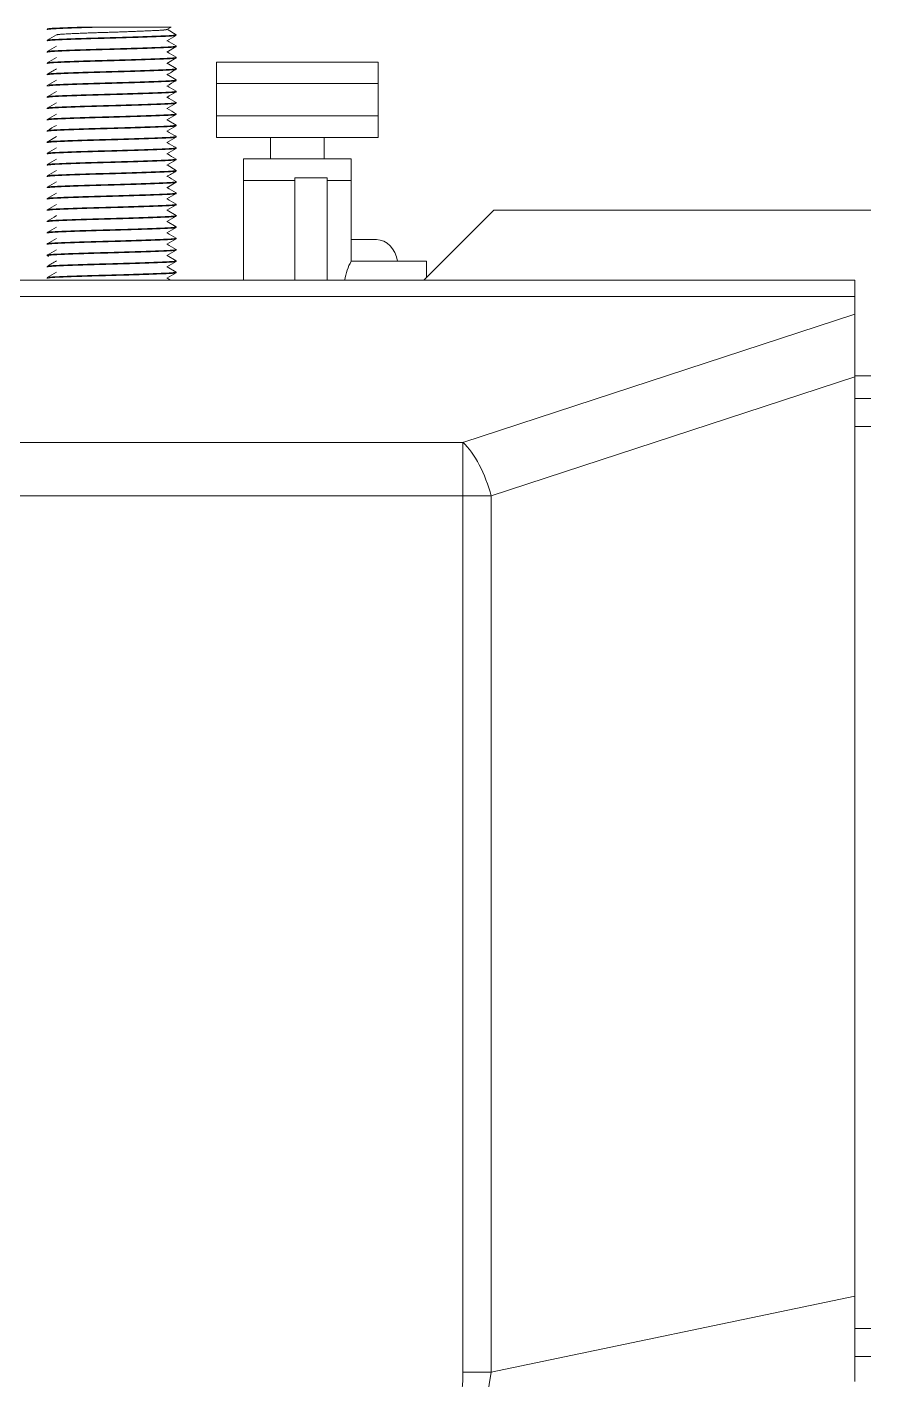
# Model space of a CAD drawing. Header units: millimetres. Extents: x 113490 to 142599, y -20467 to 115.
# Drawn here: x 131814.4 to 131892.8, y -6241.9 to -6116.2 of the extents above; entities that cross this region are included whole.
import ezdxf

# ---------------------------------------------------------------- set-up
doc = ezdxf.new("R2010")
doc.units = ezdxf.units.MM
doc.layers.add('DV1_0', color=7, linetype='Continuous')

msp = doc.modelspace()

# ---------------------------------------------------------------- linework, layer by layer
at = {"layer": 'DV1_0', "color": 7, "linetype": 'Continuous', "lineweight": 15}
for p, q in [((131819.71, -6116.18), (131821.48, -6116.18)), ((131827.77, -6116.18), (131821.48, -6116.18)), ((131827.39, -6116.4), (131827.77, -6116.18)), ((131828.26, -6116.89), (131827.4, -6116.39)), ((131816.26, -6117.42), (131816.26, -6117.47)), ((131827.39, -6117.45), (131828.26, -6116.95)), ((131828.26, -6118), (131828.26, -6117.95)), ((131817.13, -6117.96), (131816.26, -6118.46)), ((131816.26, -6118.47), (131816.26, -6118.52)), ((131827.39, -6118.5), (131828.26, -6118)), ((131827.39, -6119.55), (131828.26, -6119.05)), ((131828.26, -6119.05), (131828.26, -6119)), ((131816.26, -6119.52), (131816.26, -6119.57)), ((131828.26, -6120.04), (131827.4, -6119.54)), ((131828.26, -6120.1), (131828.26, -6120.05)), ((131847, -6119.43), (131832, -6119.43)), ((131832, -6119.43), (131832, -6124.43)), ((131847, -6124.43), (131847, -6119.43)), ((131816.26, -6120.57), (131816.26, -6120.62)), ((131816.26, -6121.62), (131816.26, -6121.67)), ((131828.26, -6121.09), (131827.4, -6120.59)), ((131828.26, -6121.15), (131828.26, -6121.1)), ((131847, -6121.43), (131832, -6121.43)), ((131832, -6121.43), (131832, -6126.43)), ((131847, -6126.43), (131847, -6121.43)), ((131817.13, -6122.16), (131816.26, -6122.66)), ((131816.26, -6122.67), (131816.26, -6122.72)), ((131828.26, -6122.2), (131828.26, -6122.15)), ((131816.26, -6123.72), (131816.26, -6123.77)), ((131828.26, -6123.25), (131828.26, -6123.2)), ((131816.26, -6124.77), (131816.26, -6124.82)), ((131827.39, -6124.8), (131828.26, -6124.3)), ((131827.39, -6125.85), (131828.26, -6125.35)), ((131828.26, -6125.29), (131827.4, -6124.79)), ((131828.26, -6124.3), (131828.26, -6124.25)), ((131828.26, -6125.35), (131828.26, -6125.3)), ((131847, -6124.43), (131832, -6124.43)), ((131816.26, -6125.82), (131816.26, -6125.87)), ((131817.13, -6126.36), (131816.26, -6126.86)), ((131828.26, -6126.4), (131828.26, -6126.35)), ((131847, -6126.43), (131832, -6126.43)), ((131837, -6126.43), (131837, -6128.43)), ((131837, -6126.43), (131837, -6128.43)), ((131842, -6128.43), (131842, -6126.43)), ((131842, -6128.43), (131842, -6126.43)), ((131816.26, -6126.87), (131816.26, -6126.92)), ((131817.13, -6127.41), (131816.26, -6127.91)), ((131816.26, -6127.92), (131816.26, -6127.97)), ((131828.26, -6127.45), (131828.26, -6127.4)), ((131816.26, -6128.97), (131816.26, -6129.02)), ((131828.26, -6129.49), (131827.4, -6128.99)), ((131828.26, -6128.5), (131828.26, -6128.45)), ((131844.5, -6128.43), (131834.5, -6128.43)), ((131834.5, -6128.43), (131834.5, -6139.68)), ((131844.5, -6137.93), (131844.5, -6128.43)), ((131816.26, -6130.02), (131816.26, -6130.07)), ((131828.26, -6129.55), (131828.26, -6129.5)), ((131839.26, -6130.43), (131834.5, -6130.43)), ((131834.5, -6130.43), (131834.5, -6139.68)), ((131839.26, -6130.18), (131842.26, -6130.18)), ((131839.26, -6139.68), (131839.26, -6130.18)), ((131842.26, -6130.18), (131842.26, -6139.68)), ((131844.5, -6130.43), (131842.26, -6130.43)), ((131844.5, -6137.95), (131844.5, -6130.43)), ((131817.13, -6130.56), (131816.26, -6131.06)), ((131816.26, -6131.07), (131816.26, -6131.12)), ((131817.13, -6131.61), (131816.26, -6132.11)), ((131827.39, -6131.1), (131828.26, -6130.6)), ((131827.39, -6132.15), (131828.26, -6131.65)), ((131828.26, -6130.6), (131828.26, -6130.55)), ((131828.26, -6131.65), (131828.26, -6131.6)), ((131816.26, -6132.12), (131816.26, -6132.17)), ((131827.39, -6133.2), (131828.26, -6132.7)), ((131828.26, -6132.7), (131828.26, -6132.65)), ((131816.26, -6133.17), (131816.26, -6133.22)), ((131816.26, -6134.22), (131816.26, -6134.27)), ((131828.26, -6133.69), (131827.4, -6133.19)), ((131828.26, -6134.74), (131827.4, -6134.24)), ((131828.26, -6133.75), (131828.26, -6133.7)), ((131857.76, -6133.18), (131851.26, -6139.68)), ((131857.76, -6133.18), (131892.76, -6133.18)), ((131816.26, -6135.27), (131816.26, -6135.32)), ((131828.26, -6134.8), (131828.26, -6134.75)), ((131817.13, -6135.81), (131816.26, -6136.31)), ((131816.26, -6136.32), (131816.26, -6136.37)), ((131828.26, -6135.85), (131828.26, -6135.8)), ((131846.86, -6135.93), (131844.5, -6135.93)), ((131816.26, -6137.37), (131816.26, -6137.42)), ((131827.39, -6138.45), (131828.26, -6137.95)), ((131828.26, -6137.89), (131827.4, -6137.39)), ((131828.26, -6136.9), (131828.26, -6136.85)), ((131828.26, -6137.95), (131828.26, -6137.9)), ((131851.5, -6137.93), (131844.5, -6137.93)), ((131851.5, -6139.43), (131851.5, -6137.93)), ((131816.26, -6138.42), (131816.26, -6138.47)), ((131827.39, -6139.5), (131828.26, -6139)), ((131828.26, -6138.94), (131827.4, -6138.44)), ((131828.26, -6139), (131828.26, -6138.95)), ((131891.26, -6139.68), (131792.28, -6139.68)), ((131816.26, -6139.47), (131816.26, -6139.52)), ((131891.26, -6141.22), (131891.26, -6139.68)), ((131891.26, -6141.22), (131891.26, -6142.84)), ((131891.26, -6148.67), (131891.26, -6142.84)), ((131891.26, -6234.07), (131891.26, -6148.67)), ((131892.76, -6150.68), (131891.26, -6150.68)), ((131891.26, -6242), (131891.26, -6234.07)), ((131892.76, -6239.68), (131891.26, -6239.68))]:
    msp.add_line(p, q, dxfattribs=at)
at = {"layer": 'DV1_0', "color": 7, "linetype": 'Continuous', "lineweight": 20}
for p, q in [((131891.26, -6141.22), (131790.95, -6141.22)), ((131854.88, -6154.76), (131891.26, -6142.84)), ((131857.5, -6159.73), (131891.26, -6148.67)), ((131891.26, -6148.58), (131892.76, -6148.58)), ((131892.76, -6153.28), (131891.26, -6153.28)), ((130739.64, -6154.76), (131854.88, -6154.76)), ((131854.88, -6159.73), (131854.88, -6154.76)), ((130739.64, -6159.73), (131854.88, -6159.73)), ((131854.88, -6241.13), (131854.88, -6159.73)), ((131854.88, -6159.73), (131857.5, -6159.73)), ((131857.5, -6241.13), (131857.5, -6159.73)), ((131857.5, -6241.13), (131891.26, -6234.07)), ((131892.76, -6237.08), (131891.26, -6237.08)), ((131854.88, -6241.13), (131857.5, -6241.13)), ((131856.13, -6249.35), (131857.5, -6241.13))]:
    msp.add_line(p, q, dxfattribs=at)
at = {"layer": 'DV1_0', "color": 7, "linetype": 'Continuous', "lineweight": 15}
msp.add_arc((131848.85, -6140.43), 5.01, 150.0584, 171.281, dxfattribs=at)
msp.add_ellipse((131846.86, -6138.43), major_axis=(0, -2.5), ratio=0.790252, start_param=1.772154, end_param=3.141593, dxfattribs=at)
at = {"layer": 'DV1_0', "color": 7, "linetype": 'Continuous', "lineweight": 20}
msp.add_ellipse((131854.88, -6159.73), major_axis=(-1.87, 5.7), ratio=0.419085, start_param=4.575942, end_param=5.619674, dxfattribs=at)
at = {"layer": 'DV1_0', "color": 7, "linetype": 'Continuous', "lineweight": 15}
for points, weights, knots in [([(131816.27, -6116.43), (131816.18, -6116.39), (131816.72, -6116.35), (131818.04, -6116.27), (131821.48, -6116.18)], [0.934054680659, 0.941367301959, 1, 0.866025403784, 1], [0.993465271, 0.993465271, 0.993465271, 0.995454545, 0.995454545, 1, 1, 1]), ([(131816.28, -6116.36), (131816.36, -6116.33), (131816.72, -6116.3), (131817.61, -6116.25), (131819.71, -6116.18)], [0.943539393352, 0.959567449469, 1, 0.90591222949, 0.943976505854], [0.995551337, 0.995551337, 0.995551337, 0.996888464, 0.996888464, 1, 1, 1]), ([(131817.13, -6116.91), (131817.18, -6116.88), (131817.52, -6116.85), (131818.65, -6116.77), (131821.59, -6116.68), (131824.53, -6116.59), (131826.33, -6116.5), (131827.29, -6116.46), (131827.39, -6116.4)], [0.94124261157, 0.956492467926, 1, 0.866025403784, 1, 0.866025403784, 1, 0.924204716373, 0.934170840989], [0.98129043, 0.98129043, 0.98129043, 0.9827477, 0.9827477, 0.98723513, 0.98723513, 0.99172257, 0.99172257, 0.9942613, 0.9942613, 0.9942613]), ([(131816.26, -6118.46), (131816.3, -6118.43), (131816.72, -6118.4), (131818.04, -6118.32), (131821.48, -6118.23), (131824.91, -6118.14), (131827.02, -6118.05), (131828.4, -6118), (131828.25, -6117.93)], [0.939349105633, 0.953615094139, 1, 0.866025403784, 1, 0.866025403784, 1, 0.907909508112, 0.942420012767], [0.9421871, 0.9421871, 0.9421871, 0.94372108, 0.94372108, 0.9481517, 0.9481517, 0.95258231, 0.95258231, 0.95562779, 0.95562779, 0.95562779]), ([(131816.27, -6117.41), (131816.32, -6117.38), (131816.72, -6117.35), (131818.04, -6117.27), (131821.48, -6117.18), (131824.91, -6117.09), (131827.02, -6117), (131828.41, -6116.95), (131828.24, -6116.88)], [0.940761018319, 0.955795124554, 1, 0.866025403784, 1, 0.866025403784, 1, 0.907682754736, 0.942590729982], [0.96884289, 0.96884289, 0.96884289, 0.97030477, 0.97030477, 0.97473539, 0.97473539, 0.979166, 0.979166, 0.98221899, 0.98221899, 0.98221899]), ([(131816.3, -6117.45), (131816.39, -6117.43), (131816.72, -6117.4), (131818.04, -6117.32), (131821.48, -6117.23), (131824.91, -6117.14), (131827.02, -6117.05), (131828.18, -6117.01), (131828.26, -6116.95)], [0.946469933917, 0.963037085539, 1, 0.866025403784, 1, 0.866025403784, 1, 0.921425778153, 0.935016914714], [0.96692775, 0.96692775, 0.96692775, 0.96818182, 0.96818182, 0.97272727, 0.97272727, 0.97727273, 0.97727273, 0.97993857, 0.97993857, 0.97993857]), ([(131816.27, -6118.53), (131816.18, -6118.49), (131816.72, -6118.45), (131818.04, -6118.37), (131821.48, -6118.28), (131824.91, -6118.19), (131827.02, -6118.1), (131828.2, -6118.06), (131828.26, -6118)], [0.933910759492, 0.940768889885, 1, 0.866025403784, 1, 0.866025403784, 1, 0.92065327699, 0.935293065308], [0.93889951, 0.93889951, 0.93889951, 0.94090909, 0.94090909, 0.94545455, 0.94545455, 0.95, 0.95, 0.95269205, 0.95269205, 0.95269205]), ([(131816.27, -6119.58), (131816.2, -6119.54), (131816.72, -6119.5), (131818.04, -6119.42), (131821.48, -6119.33), (131824.91, -6119.24), (131827.02, -6119.15), (131828.17, -6119.11), (131828.25, -6119.05)], [0.93460906882, 0.943353703163, 1, 0.866025403784, 1, 0.866025403784, 1, 0.92211291563, 0.934786252161], [0.91171448, 0.91171448, 0.91171448, 0.91363636, 0.91363636, 0.91818182, 0.91818182, 0.92272727, 0.92272727, 0.92536981, 0.92536981, 0.92536981]), ([(131816.27, -6119.51), (131816.33, -6119.48), (131816.72, -6119.45), (131818.04, -6119.37), (131821.48, -6119.28), (131824.91, -6119.19), (131827.02, -6119.1), (131828.33, -6119.05), (131828.26, -6118.99)], [0.941454400146, 0.956792663151, 1, 0.866025403784, 1, 0.866025403784, 1, 0.912547273733, 0.939265137228], [0.9157085, 0.9157085, 0.9157085, 0.91713739, 0.91713739, 0.921568, 0.921568, 0.92599862, 0.92599862, 0.92889073, 0.92889073, 0.92889073]), ([(131816.26, -6120.62), (131816.23, -6120.59), (131816.72, -6120.55), (131818.04, -6120.47), (131821.48, -6120.38), (131824.91, -6120.29), (131827.02, -6120.2), (131828.13, -6120.16), (131828.25, -6120.11)], [0.935417002949, 0.945703550235, 1, 0.866025403784, 1, 0.866025403784, 1, 0.924933182187, 0.933987194677], [0.88452148, 0.88452148, 0.88452148, 0.88636364, 0.88636364, 0.89090909, 0.89090909, 0.89545455, 0.89545455, 0.89800139, 0.89800139, 0.89800139]), ([(131816.28, -6120.56), (131816.36, -6120.53), (131816.72, -6120.5), (131818.04, -6120.42), (131821.48, -6120.33), (131824.91, -6120.24), (131827.02, -6120.15), (131828.33, -6120.1), (131828.26, -6120.04)], [0.943575641735, 0.959613130463, 1, 0.866025403784, 1, 0.866025403784, 1, 0.91235582169, 0.939382666225], [0.88921808, 0.88921808, 0.88921808, 0.89055369, 0.89055369, 0.89498431, 0.89498431, 0.89941493, 0.89941493, 0.90231337, 0.90231337, 0.90231337]), ([(131816.26, -6121.67), (131816.23, -6121.64), (131816.72, -6121.6), (131818.04, -6121.52), (131821.48, -6121.43), (131824.91, -6121.34), (131827.02, -6121.25), (131828.11, -6121.21), (131828.24, -6121.16)], [0.935577878444, 0.946121258119, 1, 0.866025403784, 1, 0.866025403784, 1, 0.92618059583, 0.933709515685], [0.85726293, 0.85726293, 0.85726293, 0.85909091, 0.85909091, 0.86363636, 0.86363636, 0.86818182, 0.86818182, 0.87068634, 0.87068634, 0.87068634]), ([(131816.44, -6121.58), (131816.54, -6121.57), (131816.72, -6121.55), (131818.04, -6121.47), (131821.48, -6121.38), (131824.91, -6121.29), (131827.02, -6121.2), (131828.39, -6121.15), (131828.25, -6121.08)], [0.966249640815, 0.980198004008, 1, 0.866025403784, 1, 0.866025403784, 1, 0.908463633632, 0.94200928437], [0.86331514, 0.86331514, 0.86331514, 0.86397, 0.86397, 0.86840062, 0.86840062, 0.87283123, 0.87283123, 0.87585839, 0.87585839, 0.87585839]), ([(131816.26, -6122.66), (131816.3, -6122.63), (131816.72, -6122.6), (131818.04, -6122.52), (131821.48, -6122.43), (131824.91, -6122.34), (131827.02, -6122.25), (131828.41, -6122.2), (131828.24, -6122.13)], [0.93930895393, 0.953549715117, 1, 0.866025403784, 1, 0.866025403784, 1, 0.907274261859, 0.94290214831], [0.83585017, 0.83585017, 0.83585017, 0.83738631, 0.83738631, 0.84181693, 0.84181693, 0.84624754, 0.84624754, 0.84931403, 0.84931403, 0.84931403]), ([(131816.27, -6122.73), (131816.21, -6122.69), (131816.72, -6122.65), (131818.04, -6122.57), (131821.48, -6122.48), (131824.91, -6122.39), (131827.02, -6122.3), (131828.12, -6122.26), (131828.25, -6122.21)], [0.934768545125, 0.943857940206, 1, 0.866025403784, 1, 0.866025403784, 1, 0.925238167009, 0.933915013142], [0.82991341, 0.82991341, 0.82991341, 0.83181818, 0.83181818, 0.83636364, 0.83636364, 0.84090909, 0.84090909, 0.84344559, 0.84344559, 0.84344559]), ([(131816.27, -6123.78), (131816.18, -6123.74), (131816.72, -6123.7), (131818.04, -6123.62), (131821.48, -6123.53), (131824.91, -6123.44), (131827.02, -6123.35), (131828.16, -6123.31), (131828.25, -6123.25)], [0.93390975756, 0.940764562018, 1, 0.866025403784, 1, 0.866025403784, 1, 0.922984539313, 0.934513942389], [0.80253573, 0.80253573, 0.80253573, 0.80454545, 0.80454545, 0.80909091, 0.80909091, 0.81363636, 0.81363636, 0.81624932, 0.81624932, 0.81624932]), ([(131816.27, -6123.71), (131816.32, -6123.68), (131816.72, -6123.65), (131818.04, -6123.57), (131821.48, -6123.48), (131824.91, -6123.39), (131827.02, -6123.3), (131828.34, -6123.25), (131828.26, -6123.19)], [0.940729560589, 0.955748829838, 1, 0.866025403784, 1, 0.866025403784, 1, 0.911503475613, 0.939919187572], [0.80933921, 0.80933921, 0.80933921, 0.81080262, 0.81080262, 0.81523323, 0.81523323, 0.81966385, 0.81966385, 0.82259048, 0.82259048, 0.82259048]), ([(131816.28, -6124.83), (131816.17, -6124.79), (131816.72, -6124.75), (131818.04, -6124.67), (131821.48, -6124.58), (131824.91, -6124.49), (131827.02, -6124.4), (131828.19, -6124.36), (131828.26, -6124.3)], [0.933700019724, 0.939798095358, 1, 0.866025403784, 1, 0.866025403784, 1, 0.921036867031, 0.935153714064], [0.77523021, 0.77523021, 0.77523021, 0.77727273, 0.77727273, 0.78181818, 0.78181818, 0.78636364, 0.78636364, 0.78904268, 0.78904268, 0.78904268]), ([(131816.27, -6125.88), (131816.18, -6125.84), (131816.72, -6125.8), (131818.04, -6125.72), (131821.48, -6125.63), (131824.91, -6125.54), (131827.02, -6125.45), (131828.19, -6125.41), (131828.26, -6125.35)], [0.934051770002, 0.941355624956, 1, 0.866025403784, 1, 0.866025403784, 1, 0.920807291095, 0.935236586971], [0.74801033, 0.74801033, 0.74801033, 0.75, 0.75, 0.75454545, 0.75454545, 0.75909091, 0.75909091, 0.76177774, 0.76177774, 0.76177774]), ([(131816.28, -6125.81), (131816.34, -6125.78), (131816.72, -6125.75), (131818.04, -6125.67), (131821.48, -6125.58), (131824.91, -6125.49), (131827.02, -6125.4), (131828.38, -6125.35), (131828.25, -6125.28)], [0.942580918485, 0.958329672037, 1, 0.866025403784, 1, 0.866025403784, 1, 0.909439909267, 0.941307954393], [0.75625717, 0.75625717, 0.75625717, 0.75763523, 0.75763523, 0.76206585, 0.76206585, 0.76649646, 0.76649646, 0.76949134, 0.76949134, 0.76949134]), ([(131816.46, -6124.73), (131816.56, -6124.71), (131816.72, -6124.7), (131818.04, -6124.62), (131821.48, -6124.53), (131824.91, -6124.44), (131827.02, -6124.35), (131828.32, -6124.3), (131828.26, -6124.24)], [0.969334210237, 0.982338959679, 1, 0.866025403784, 1, 0.866025403784, 1, 0.912970810943, 0.939009023645], [0.78363486, 0.78363486, 0.78363486, 0.78421893, 0.78421893, 0.78864954, 0.78864954, 0.79308016, 0.79308016, 0.79595826, 0.79595826, 0.79595826]), ([(131816.26, -6126.86), (131816.3, -6126.83), (131816.72, -6126.8), (131818.04, -6126.72), (131821.48, -6126.63), (131824.91, -6126.54), (131827.02, -6126.45), (131828.42, -6126.4), (131828.24, -6126.33)], [0.939523839461, 0.953897229977, 1, 0.866025403784, 1, 0.866025403784, 1, 0.907043390267, 0.943080358976], [0.7295269, 0.7295269, 0.7295269, 0.73105154, 0.73105154, 0.73548216, 0.73548216, 0.73991277, 0.73991277, 0.7429869, 0.7429869, 0.7429869]), ([(131816.27, -6126.93), (131816.21, -6126.89), (131816.72, -6126.85), (131818.04, -6126.77), (131821.48, -6126.68), (131824.91, -6126.59), (131827.02, -6126.5), (131828.16, -6126.46), (131828.25, -6126.4)], [0.934839138405, 0.944073807042, 1, 0.866025403784, 1, 0.866025403784, 1, 0.922874719936, 0.934547002887], [0.72082982, 0.72082982, 0.72082982, 0.72272727, 0.72272727, 0.72727273, 0.72727273, 0.73181818, 0.73181818, 0.73443487, 0.73443487, 0.73443487]), ([(131816.26, -6127.97), (131816.23, -6127.94), (131816.72, -6127.9), (131818.04, -6127.82), (131821.48, -6127.73), (131824.91, -6127.64), (131827.02, -6127.55), (131828.5, -6127.49), (131828.22, -6127.42)], [0.93554962901, 0.946048878214, 1, 0.866025403784, 1, 0.866025403784, 1, 0.90228664106, 0.947106281435], [0.69362411, 0.69362411, 0.69362411, 0.69545455, 0.69545455, 0.7, 0.7, 0.70454545, 0.70454545, 0.70786065, 0.70786065, 0.70786065]), ([(131816.27, -6127.91), (131816.31, -6127.88), (131816.72, -6127.85), (131818.04, -6127.77), (131821.48, -6127.68), (131824.91, -6127.59), (131827.02, -6127.5), (131828.37, -6127.45), (131828.25, -6127.39)], [0.940098088368, 0.954798727138, 1, 0.866025403784, 1, 0.866025403784, 1, 0.910256466836, 0.940743215714], [0.70297302, 0.70297302, 0.70297302, 0.70446785, 0.70446785, 0.70889846, 0.70889846, 0.71332908, 0.71332908, 0.71629695, 0.71629695, 0.71629695]), ([(131816.26, -6129.02), (131816.23, -6128.99), (131816.72, -6128.95), (131818.04, -6128.87), (131821.48, -6128.78), (131824.91, -6128.69), (131827.02, -6128.6), (131828.11, -6128.56), (131828.24, -6128.51)], [0.935451846914, 0.945795179535, 1, 0.866025403784, 1, 0.866025403784, 1, 0.926121506688, 0.933721620936], [0.66634277, 0.66634277, 0.66634277, 0.66818182, 0.66818182, 0.67272727, 0.67272727, 0.67727273, 0.67727273, 0.67977926, 0.67977926, 0.67977926]), ([(131816.28, -6128.96), (131816.35, -6128.93), (131816.72, -6128.9), (131818.04, -6128.82), (131821.48, -6128.73), (131824.91, -6128.64), (131827.02, -6128.55), (131828.32, -6128.5), (131828.26, -6128.44)], [0.94284236783, 0.958673231164, 1, 0.866025403784, 1, 0.866025403784, 1, 0.913243912617, 0.938846718795], [0.67651746, 0.67651746, 0.67651746, 0.67788416, 0.67788416, 0.68231477, 0.68231477, 0.68674539, 0.68674539, 0.68961446, 0.68961446, 0.68961446]), ([(131816.27, -6130.08), (131816.2, -6130.04), (131816.72, -6130), (131818.04, -6129.92), (131821.48, -6129.83), (131824.91, -6129.74), (131827.02, -6129.65), (131828.13, -6129.61), (131828.25, -6129.56)], [0.934477912325, 0.942919794707, 1, 0.866025403784, 1, 0.866025403784, 1, 0.924715038916, 0.934040526761], [0.63897249, 0.63897249, 0.63897249, 0.64090909, 0.64090909, 0.64545455, 0.64545455, 0.65, 0.65, 0.65255425, 0.65255425, 0.65255425]), ([(131816.28, -6130.01), (131816.35, -6129.98), (131816.72, -6129.95), (131818.04, -6129.87), (131821.48, -6129.78), (131824.91, -6129.69), (131827.02, -6129.6), (131828.36, -6129.55), (131828.25, -6129.49)], [0.943212962527, 0.959152478095, 1, 0.866025403784, 1, 0.866025403784, 1, 0.910499596591, 0.940578911079], [0.64994961, 0.64994961, 0.64994961, 0.65130046, 0.65130046, 0.65573108, 0.65573108, 0.66016169, 0.66016169, 0.66312152, 0.66312152, 0.66312152]), ([(131816.26, -6132.11), (131816.3, -6132.08), (131816.72, -6132.05), (131818.04, -6131.97), (131821.48, -6131.88), (131824.91, -6131.79), (131827.02, -6131.7), (131828.39, -6131.65), (131828.25, -6131.58)], [0.939621812094, 0.954053767343, 1, 0.866025403784, 1, 0.866025403784, 1, 0.908901691805, 0.941691075612], [0.59661361, 0.59661361, 0.59661361, 0.59813308, 0.59813308, 0.60256369, 0.60256369, 0.60699431, 0.60699431, 0.61000698, 0.61000698, 0.61000698]), ([(131816.28, -6132.18), (131816.17, -6132.14), (131816.72, -6132.1), (131818.04, -6132.02), (131821.48, -6131.93), (131824.91, -6131.84), (131827.02, -6131.75), (131828.19, -6131.71), (131828.26, -6131.65)], [0.933746043408, 0.940021593866, 1, 0.866025403784, 1, 0.866025403784, 1, 0.920771055643, 0.935249811122], [0.5843287, 0.5843287, 0.5843287, 0.58636364, 0.58636364, 0.59090909, 0.59090909, 0.59545455, 0.59545455, 0.5981426, 0.5981426, 0.5981426]), ([(131816.27, -6131.06), (131816.31, -6131.03), (131816.72, -6131), (131818.04, -6130.92), (131821.48, -6130.83), (131824.91, -6130.74), (131827.02, -6130.65), (131828.42, -6130.6), (131828.24, -6130.53)], [0.940035433601, 0.954702188343, 1, 0.866025403784, 1, 0.866025403784, 1, 0.907200758722, 0.942958712987], [0.62321875, 0.62321875, 0.62321875, 0.62471677, 0.62471677, 0.62914739, 0.62914739, 0.633578, 0.633578, 0.63664693, 0.63664693, 0.63664693]), ([(131816.3, -6131.1), (131816.39, -6131.08), (131816.72, -6131.05), (131818.04, -6130.97), (131821.48, -6130.88), (131824.91, -6130.79), (131827.02, -6130.7), (131828.17, -6130.66), (131828.25, -6130.6)], [0.946888185543, 0.963500095347, 1, 0.866025403784, 1, 0.866025403784, 1, 0.92237549491, 0.934701830661], [0.612398, 0.612398, 0.612398, 0.61363636, 0.61363636, 0.61818182, 0.61818182, 0.62272727, 0.62272727, 0.6253609, 0.6253609, 0.6253609]), ([(131816.27, -6133.23), (131816.19, -6133.19), (131816.72, -6133.15), (131818.04, -6133.07), (131821.48, -6132.98), (131824.91, -6132.89), (131827.02, -6132.8), (131828.19, -6132.76), (131828.26, -6132.7)], [0.934226060047, 0.942028220982, 1, 0.866025403784, 1, 0.866025403784, 1, 0.921123300453, 0.935122920853], [0.55712406, 0.55712406, 0.55712406, 0.55909091, 0.55909091, 0.56363636, 0.56363636, 0.56818182, 0.56818182, 0.57085793, 0.57085793, 0.57085793]), ([(131816.27, -6133.16), (131816.34, -6133.13), (131816.72, -6133.1), (131818.04, -6133.02), (131821.48, -6132.93), (131824.91, -6132.84), (131827.02, -6132.75), (131828.32, -6132.7), (131828.26, -6132.64)], [0.942164850857, 0.957773108412, 1, 0.866025403784, 1, 0.866025403784, 1, 0.913075289833, 0.938946668642], [0.57015292, 0.57015292, 0.57015292, 0.57154939, 0.57154939, 0.57598, 0.57598, 0.58041062, 0.58041062, 0.58328527, 0.58328527, 0.58328527]), ([(131816.26, -6134.28), (131816.22, -6134.24), (131816.72, -6134.2), (131818.04, -6134.12), (131821.48, -6134.03), (131824.91, -6133.94), (131827.02, -6133.85), (131828.15, -6133.81), (131828.25, -6133.75)], [0.935065739208, 0.944739910542, 1, 0.866025403784, 1, 0.866025403784, 1, 0.923694365367, 0.934308938613], [0.52994333, 0.52994333, 0.52994333, 0.53181818, 0.53181818, 0.53636364, 0.53636364, 0.54090909, 0.54090909, 0.54349797, 0.54349797, 0.54349797]), ([(131816.28, -6134.21), (131816.36, -6134.18), (131816.72, -6134.15), (131818.04, -6134.07), (131821.48, -6133.98), (131824.91, -6133.89), (131827.02, -6133.8), (131828.34, -6133.75), (131828.26, -6133.69)], [0.943546270571, 0.959576122328, 1, 0.866025403784, 1, 0.866025403784, 1, 0.911520502807, 0.939908257237], [0.54362885, 0.54362885, 0.54362885, 0.54496569, 0.54496569, 0.54939631, 0.54939631, 0.55382692, 0.55382692, 0.55675299, 0.55675299, 0.55675299]), ([(131816.26, -6135.32), (131816.23, -6135.29), (131816.72, -6135.25), (131818.04, -6135.17), (131821.48, -6135.08), (131824.91, -6134.99), (131827.02, -6134.9), (131828.49, -6134.84), (131828.22, -6134.78)], [0.93562264502, 0.946235146384, 1, 0.866025403784, 1, 0.866025403784, 1, 0.902713567653, 0.946717352797], [0.50272133, 0.50272133, 0.50272133, 0.50454545, 0.50454545, 0.50909091, 0.50909091, 0.51363636, 0.51363636, 0.51693707, 0.51693707, 0.51693707]), ([(131816.27, -6135.26), (131816.32, -6135.23), (131816.72, -6135.2), (131818.04, -6135.12), (131821.48, -6135.03), (131824.91, -6134.94), (131827.02, -6134.85), (131828.41, -6134.8), (131828.24, -6134.73)], [0.940792229038, 0.955840962974, 1, 0.866025403784, 1, 0.866025403784, 1, 0.907707253541, 0.942572211447], [0.51692164, 0.51692164, 0.51692164, 0.518382, 0.518382, 0.52281262, 0.52281262, 0.52724323, 0.52724323, 0.53029541, 0.53029541, 0.53029541]), ([(131816.26, -6136.31), (131816.3, -6136.28), (131816.72, -6136.25), (131818.04, -6136.17), (131821.48, -6136.08), (131824.91, -6135.99), (131827.02, -6135.9), (131828.4, -6135.85), (131828.25, -6135.78)], [0.939342569449, 0.953604465416, 1, 0.866025403784, 1, 0.866025403784, 1, 0.907878494719, 0.942443271389], [0.49026398, 0.49026398, 0.49026398, 0.49179831, 0.49179831, 0.49622892, 0.49622892, 0.50065954, 0.50065954, 0.50370605, 0.50370605, 0.50370605]), ([(131816.26, -6136.37), (131816.22, -6136.34), (131816.72, -6136.3), (131818.04, -6136.22), (131821.48, -6136.13), (131824.91, -6136.04), (131827.02, -6135.95), (131828.49, -6135.89), (131828.22, -6135.83)], [0.935258589391, 0.945278342331, 1, 0.866025403784, 1, 0.866025403784, 1, 0.902711539437, 0.94671918763], [0.47541615, 0.47541615, 0.47541615, 0.47727273, 0.47727273, 0.48181818, 0.48181818, 0.48636364, 0.48636364, 0.48966441, 0.48966441, 0.48966441]), ([(131816.43, -6137.46), (131815.97, -6137.4), (131816.72, -6137.35), (131818.04, -6137.27), (131821.48, -6137.18), (131824.91, -6137.09), (131827.02, -6137), (131828.14, -6136.96), (131828.25, -6136.9)], [0.935798647676, 0.919351699707, 1, 0.866025403784, 1, 0.866025403784, 1, 0.924125294751, 0.934191821038], [0.44726379, 0.44726379, 0.44726379, 0.45, 0.45, 0.45454545, 0.45454545, 0.45909091, 0.45909091, 0.46166517, 0.46166517, 0.46166517]), ([(131816.27, -6137.36), (131816.33, -6137.33), (131816.72, -6137.3), (131818.04, -6137.22), (131821.48, -6137.13), (131824.91, -6137.04), (131827.02, -6136.95), (131828.33, -6136.9), (131828.26, -6136.84)], [0.941426561402, 0.956753420399, 1, 0.866025403784, 1, 0.866025403784, 1, 0.912519834205, 0.939281914682], [0.46378443, 0.46378443, 0.46378443, 0.46521462, 0.46521462, 0.46964523, 0.46964523, 0.47407585, 0.47407585, 0.47696887, 0.47696887, 0.47696887]), ([(131816.28, -6138.41), (131816.36, -6138.38), (131816.72, -6138.35), (131818.04, -6138.27), (131821.48, -6138.18), (131824.91, -6138.09), (131827.02, -6138), (131828.33, -6137.95), (131828.26, -6137.89)], [0.943571165447, 0.959607493594, 1, 0.866025403784, 1, 0.866025403784, 1, 0.912383962252, 0.93936532263], [0.43729512, 0.43729512, 0.43729512, 0.43863092, 0.43863092, 0.44306154, 0.44306154, 0.44749216, 0.44749216, 0.45038967, 0.45038967, 0.45038967]), ([(131816.3, -6138.45), (131816.39, -6138.43), (131816.72, -6138.4), (131818.04, -6138.32), (131821.48, -6138.23), (131824.91, -6138.14), (131827.02, -6138.05), (131828.18, -6138.01), (131828.26, -6137.95)], [0.946583699952, 0.963163729945, 1, 0.866025403784, 1, 0.866025403784, 1, 0.921819816809, 0.934882917292], [0.4214775, 0.4214775, 0.4214775, 0.42272727, 0.42272727, 0.42727273, 0.42727273, 0.43181818, 0.43181818, 0.43447066, 0.43447066, 0.43447066]), ([(131816.28, -6139.53), (131816.17, -6139.49), (131816.72, -6139.45), (131818.04, -6139.37), (131821.48, -6139.28), (131824.91, -6139.19), (131827.02, -6139.1), (131828.2, -6139.06), (131828.26, -6139)], [0.933822011779, 0.940375682445, 1, 0.866025403784, 1, 0.866025403784, 1, 0.920644715726, 0.935296225577], [0.39343163, 0.39343163, 0.39343163, 0.39545455, 0.39545455, 0.4, 0.4, 0.40454545, 0.40454545, 0.4072378, 0.4072378, 0.4072378]), ([(131816.44, -6139.43), (131816.55, -6139.42), (131816.72, -6139.4), (131818.04, -6139.32), (131821.48, -6139.23), (131824.91, -6139.14), (131827.02, -6139.05), (131828.39, -6139), (131828.25, -6138.93)], [0.966334539067, 0.980258229091, 1, 0.866025403784, 1, 0.866025403784, 1, 0.908497218785, 0.941984685074], [0.41139436, 0.41139436, 0.41139436, 0.41204723, 0.41204723, 0.41647785, 0.41647785, 0.42090846, 0.42090846, 0.42393451, 0.42393451, 0.42393451])]:
    msp.add_rational_spline(points, weights, degree=2, knots=knots, dxfattribs=at)
for points in [[(131817.13, -6116.91), (131816.84, -6117.08), (131816.56, -6117.24), (131816.27, -6117.41)], [(131828.24, -6117.93), (131827.96, -6117.77), (131827.68, -6117.61), (131827.4, -6117.44)], [(131817.14, -6119.01), (131816.85, -6119.18), (131816.56, -6119.34), (131816.27, -6119.51)], [(131828.24, -6118.98), (131827.96, -6118.82), (131827.68, -6118.66), (131827.4, -6118.49)], [(131817.15, -6120.05), (131816.86, -6120.22), (131816.57, -6120.39), (131816.28, -6120.56)], [(131827.38, -6120.61), (131827.67, -6120.44), (131827.96, -6120.27), (131828.25, -6120.1)], [(131817.14, -6121.11), (131816.85, -6121.28), (131816.56, -6121.44), (131816.27, -6121.61)], [(131827.38, -6121.66), (131827.67, -6121.49), (131827.96, -6121.32), (131828.25, -6121.16)], [(131828.25, -6122.13), (131827.97, -6121.97), (131827.68, -6121.81), (131827.4, -6121.64)], [(131827.38, -6122.71), (131827.67, -6122.54), (131827.96, -6122.37), (131828.25, -6122.21)], [(131828.24, -6123.18), (131827.96, -6123.02), (131827.68, -6122.86), (131827.4, -6122.69)], [(131817.13, -6123.21), (131816.84, -6123.38), (131816.56, -6123.54), (131816.27, -6123.71)], [(131827.39, -6123.75), (131827.68, -6123.59), (131827.97, -6123.42), (131828.26, -6123.25)], [(131828.26, -6124.24), (131827.97, -6124.07), (131827.69, -6123.91), (131827.4, -6123.74)], [(131817.14, -6125.31), (131816.85, -6125.47), (131816.56, -6125.64), (131816.27, -6125.81)], [(131817.14, -6124.26), (131816.85, -6124.42), (131816.57, -6124.59), (131816.28, -6124.76)], [(131827.39, -6126.9), (131827.68, -6126.74), (131827.97, -6126.57), (131828.25, -6126.4)], [(131828.25, -6126.33), (131827.97, -6126.17), (131827.68, -6126.01), (131827.4, -6125.84)], [(131827.38, -6127.96), (131827.67, -6127.79), (131827.96, -6127.62), (131828.25, -6127.46)], [(131828.24, -6127.38), (131827.96, -6127.22), (131827.68, -6127.06), (131827.4, -6126.89)], [(131828.25, -6128.44), (131827.97, -6128.27), (131827.69, -6128.11), (131827.4, -6127.94)], [(131817.14, -6128.46), (131816.85, -6128.62), (131816.56, -6128.79), (131816.27, -6128.96)], [(131827.38, -6129.01), (131827.67, -6128.84), (131827.96, -6128.67), (131828.25, -6128.51)], [(131817.14, -6129.51), (131816.85, -6129.67), (131816.57, -6129.84), (131816.28, -6130.01)], [(131827.38, -6130.06), (131827.67, -6129.89), (131827.96, -6129.72), (131828.25, -6129.55)], [(131828.25, -6130.54), (131827.97, -6130.37), (131827.69, -6130.21), (131827.4, -6130.04)], [(131828.24, -6131.58), (131827.96, -6131.42), (131827.68, -6131.26), (131827.4, -6131.09)], [(131817.14, -6132.66), (131816.85, -6132.82), (131816.56, -6132.99), (131816.27, -6133.16)], [(131828.25, -6132.63), (131827.97, -6132.47), (131827.68, -6132.31), (131827.4, -6132.14)], [(131817.14, -6133.7), (131816.86, -6133.87), (131816.57, -6134.04), (131816.28, -6134.21)], [(131827.39, -6134.25), (131827.67, -6134.09), (131827.96, -6133.92), (131828.25, -6133.75)], [(131817.13, -6134.76), (131816.84, -6134.93), (131816.56, -6135.09), (131816.27, -6135.26)], [(131827.38, -6135.31), (131827.67, -6135.14), (131827.96, -6134.97), (131828.25, -6134.81)], [(131828.24, -6135.78), (131827.96, -6135.62), (131827.68, -6135.46), (131827.4, -6135.29)], [(131827.38, -6136.36), (131827.67, -6136.19), (131827.96, -6136.02), (131828.25, -6135.86)], [(131828.24, -6136.83), (131827.96, -6136.67), (131827.68, -6136.51), (131827.4, -6136.34)], [(131817.14, -6136.86), (131816.85, -6137.03), (131816.56, -6137.19), (131816.27, -6137.36)], [(131817.15, -6137.9), (131816.86, -6138.07), (131816.57, -6138.24), (131816.28, -6138.41)], [(131827.38, -6137.4), (131827.67, -6137.24), (131827.96, -6137.07), (131828.25, -6136.9)], [(131817.14, -6138.96), (131816.85, -6139.13), (131816.56, -6139.29), (131816.27, -6139.46)], [(131827.72, -6139.68), (131827.62, -6139.62), (131827.51, -6139.56), (131827.4, -6139.49)]]:
    msp.add_open_spline(points, degree=3, dxfattribs=at)
at = {"layer": 'DV1_0', "color": 7, "linetype": 'Continuous', "lineweight": 20}
msp.add_open_spline([(131853.36, -6248.19), (131853.55, -6247.73), (131853.91, -6246.8), (131854.31, -6245.5), (131854.64, -6244.04), (131854.84, -6242.55), (131854.88, -6241.6), (131854.88, -6241.13)], degree=3, dxfattribs=at)

doc.saveas('drawing.dxf')
